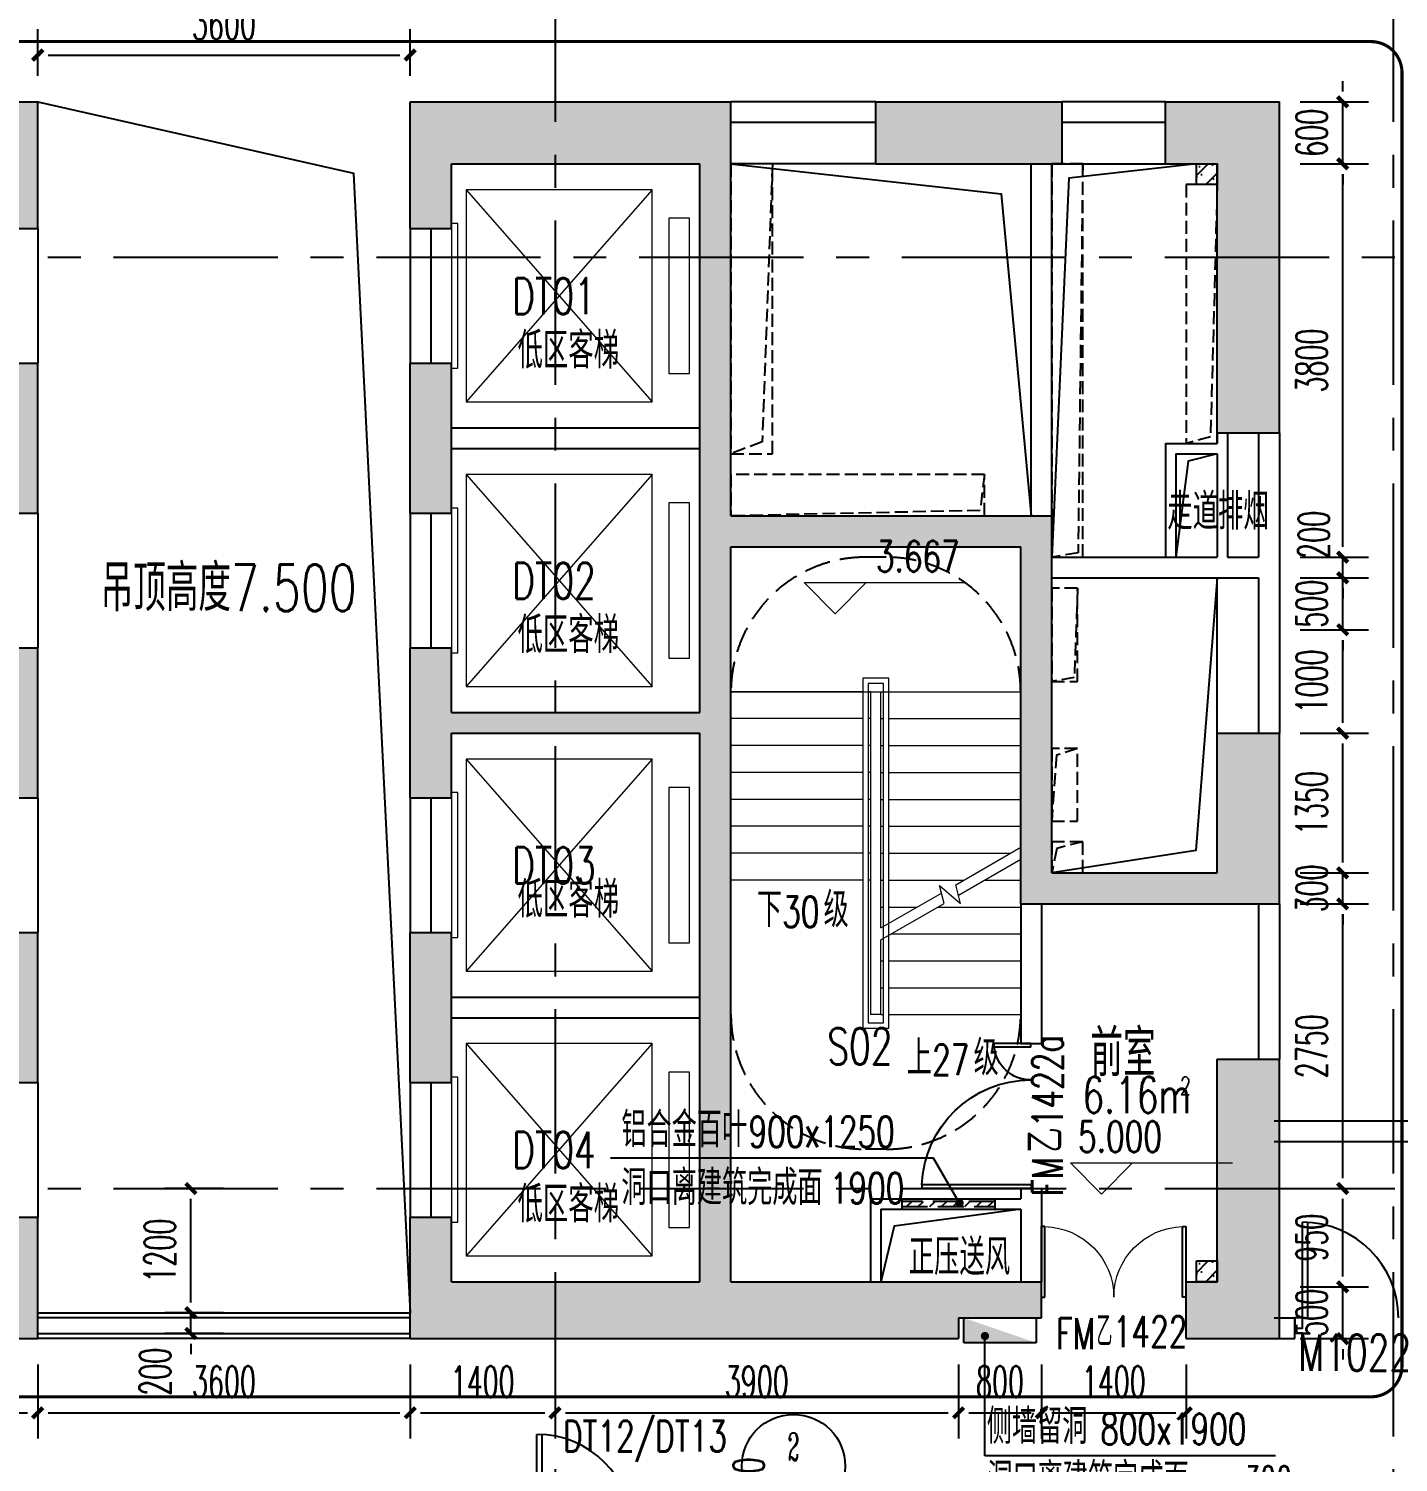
# Model space of a CAD drawing. Extents: x 824790 to 973415, y 4290613 to 4374713.
# Drawn here: x 927522 to 940760, y 4326550 to 4340402 of the extents above; entities that cross this region are included whole.
import ezdxf
from ezdxf.enums import TextEntityAlignment as Align

# ---------------------------------------------------------------- set-up
doc = ezdxf.new("R2010")
doc.units = 0
doc.header["$LTSCALE"] = 1000
doc.header["$MEASUREMENT"] = 0
for name, pattern in [('ACAD_ISO08W100', [36, 24, -3, 6, -3]), ('CENTER', [50.8, 31.75, -6.35, 6.35, -6.35]), ('DASH', [0.35, 0.25, -0.1]), ('DOTE', [2.42, 2, -0.2, 0.02, -0.2]), ('HIDDEN', [0.375, 0.25, -0.125])]:
    doc.linetypes.add(name, pattern=pattern)
doc.layers.get('0').update_dxf_attribs({"color": 255, "linetype": 'CONTINUOUS'})
for name, color, linetype in [('A-AREA-TEXT', 6, 'CONTINUOUS'), ('A-COLUMN', 1, 'CONTINUOUS'), ('A-COLUMN-hatch', 252, 'CONTINUOUS'), ('A-CONCRETE', 1, 'CONTINUOUS'), ('A-CONCRETE-HATCH', 252, 'CONTINUOUS'), ('A-DIM', 201, 'CONTINUOUS'), ('A-DOTE', 8, 'ACAD_ISO08W100'), ('A-LINE', 254, 'CONTINUOUS'), ('A-NOTE', 150, 'CONTINUOUS'), ('A-SYMB', 3, 'CONTINUOUS'), ('A-TEXT', 7, 'CONTINUOUS'), ('A-TEXT-CN', 31, 'CONTINUOUS'), ('A-WALL', 2, 'CONTINUOUS'), ('A-WINDOW', 4, 'CONTINUOUS'), ('A-WINDOW-TEXT', 93, 'CONTINUOUS'), ('DOTE', 17, 'DOTE'), ('P-BLOCK', 7, 'CONTINUOUS')]:
    doc.layers.add(name, color=color, linetype=linetype)
for name, color, linetype, lineweight in [('A-LEVEL', 135, 'CONTINUOUS', 0), ('A-PUB_TEXT', 7, 'CONTINUOUS', 5), ('A-STAIR', 30, 'CONTINUOUS', 0)]:
    doc.layers.add(name, color=color, linetype=linetype, lineweight=lineweight)
doc.styles.add('_HZTXT', font='tjromans.shx', dxfattribs={"width": 0.7, "bigfont": 'tjhztxt.shx'})
doc.styles.add('_TCH_DIM', font='SIMPLEX', dxfattribs={"bigfont": 'GBCBIG'})
doc.styles.add('_TCH_LABEL', font='COMPLEX.shx', dxfattribs={"width": 0.6, "bigfont": 'GBCBIG.shx'})
doc.styles.add('_TCH_WINDOW', font='SIMPLEX', dxfattribs={"bigfont": 'GBCBIG'})
doc.styles.add('DIM_FONT', font='SIMPLEX.shx', dxfattribs={"width": 0.6, "bigfont": 'GBCBIG.shx'})
doc.styles.add('PRC-S', font='TJROMANS.shx', dxfattribs={"width": 0.7, "bigfont": 'hztxt.shx'})
doc.dimstyles.new('DIMN', dxfattribs={"dimtxt": 300, "dimasz": 100, "dimexe": 250, "dimexo": 300, "dimgap": 150, "dimtad": 1, "dimdec": 0, "dimzin": 0, "dimdsep": 46, "dimtxsty": 'DIM_FONT', "dimblk": 'h-_ArchTick', "dimcen": 0.09, "dimclrt": 7, "dimazin": 2, "dimtfac": 1, "dimtdec": 0, "dimtix": 1, "dimtmove": 2, "dimatfit": 3, "dimfxl": 0, "dimtolj": 1, "dimtzin": 0, "dimarcsym": 0})

# ---------------------------------------------------------------- blocks, each defined once
blk = doc.blocks.new('h-wrt')
at = {"layer": 'A-DOTE', "linetype": 'CENTER', "ltscale": 0.05}
for p, q in [((-2508028.9, -1744636.2), (-2508028.9, -1784214.6)), ((-2499928.9, -1744636.2), (-2499928.9, -1784214.6)), ((-2603736, -1760229), (-2483728.3, -1760229)), ((-2603736, -1769229), (-2483728.3, -1769229))]:
    blk.add_line(p, q, dxfattribs=at)
blk = doc.blocks.new('h-D10')
for p, q in [((75, 0), (75, 925)), ((125, 0), (125, 923.64766)), ((75, 0), (125, 0))]:
    blk.add_line(p, q)
blk.add_lwpolyline([(75, 0), (0, 0), (0, -100), (75, -100)], close=True)
blk.add_arc((75, 0), 925, 0, 90)
blk = doc.blocks.new('lift1')
at = {"layer": 'A-STAIR', "linetype": 'Continuous', "lineweight": 13}
for p, q in [((146523, 338008), (148323, 335958)), ((148323, 338008), (146523, 335958))]:
    blk.add_line(p, q, dxfattribs=at)
for points in [[(146523, 335958), (148323, 335958), (148323, 338008), (146523, 338008)], [(148683, 336233), (148683, 337733), (148483, 337733), (148483, 336233)], [(146443, 336283), (146443, 337683), (146383, 337683), (146383, 336283)]]:
    blk.add_lwpolyline(points, close=True, dxfattribs=at)
blk = doc.blocks.new('234143')
at = {"layer": 'P-BLOCK'}
for p, q in [((11404441, -4661891), (11404441, -4661191)), ((11404441, -4661191), (11404681, -4661191)), ((11404681, -4661191), (11404681, -4661891)), ((11404681, -4661891), (11404441, -4661891))]:
    blk.add_line(p, q, dxfattribs=at)
blk.add_solid([(11404681, -4661191), (11404441, -4661891), (11404441, -4661191)], dxfattribs=at)
blk = doc.blocks.new('$DorLib2D$00000002')
for p, q in [((-0.5, 0), (-0.5, 0.4875)), ((-0.475, 0.4875), (-0.5, 0.4875)), ((-0.475, 0), (-0.475, 0.4875)), ((0.475, 0), (0.475, 0.4875)), ((0.475, 0.4875), (0.5, 0.4875)), ((0.5, 0), (0.5, 0.4875)), ((-0.5, 0), (-0.475, 0)), ((0.5, 0), (0.475, 0))]:
    blk.add_line(p, q)
at = {"lineweight": 13}
for centre, start, end in [((-0.4875, 0), 0, 88.53072), ((0.4875, 0), 91.46928, 180)]:
    blk.add_arc(centre, 0.4875, start, end, dxfattribs=at)
blk = doc.blocks.new('$DorLib2D$00000225')
at = {"color": 0}
for p, q in [((0.475, -0.0014), (0.475, 0.7521)), ((0.475, 0.7521), (0.5, 0.7521)), ((0.5, -0.0014), (0.5, 0.7521)), ((-0.5, 0), (-0.5, 0.252)), ((-0.475, 0.252), (-0.5, 0.252)), ((-0.475, 0), (-0.475, 0.252)), ((-0.475, 0), (-0.5, 0)), ((0.475, -0.0014), (0.5, -0.0014))]:
    blk.add_line(p, q, dxfattribs=at)
for centre, radius, start, end in [((0.5046, -0.0019), 0.7546, 92.24927, 179.72377), ((-0.5008, 0.0026), 0.2508, 359.78987, 84.09744)]:
    blk.add_arc(centre, radius, start, end, dxfattribs=at)
blk = doc.blocks.new('h-A$C53241640')
at = {"layer": 'A-COLUMN-hatch'}
h = blk.add_hatch(dxfattribs=at)
h.set_pattern_fill('钢筋混凝土', color=256, scale=50, style=0)
h.set_pattern_definition([(45, (60238.54, -324732.11), (-88.38835, 88.38835), []), (50, (60238.54, -324732.1), (358.6301, -31.37607), [37.5, -412.5]), (355, (60238.54, -324732.1), (-69.37567, 376.09607), [30, -330]), (100.4514, (60268.42, -324734.73), (289.2547, 344.71977), [31.8701, -350.57106]), (46.1842, (60238.54, -324632.1), (533.6205, -82.7595), [56.25, -618.75]), (96.6356, (60283, -324639), (467.33135, 487.0589), [47.8051, -525.8565]), (351.1842, (60238.54, -324632.1), (467.331, 487.0593), [45, -495]), (21, (60288.54, -324657.1), (298.45353, -201.30945), [37.5, -412.5]), (326, (60288.54, -324657.1), (121.65767, 362.57502), [30, -330]), (71.4514, (60313.4, -324673.9), (420.1113, 161.26525), [31.8701, -350.57106]), (37.5, (60238.54, -324732.11), (6.07993, 166.446927), [0, -326, 0, -335, 0, -331.25]), (7.5, (60238.54, -324732.11), (131.53477, 197.20586), [0, -191, 0, -318.5, 0, -126.25]), (327.5, (60127.04, -324732.11), (266.91122, -11.277436), [0, -125, 0, -390, 0, -517.5]), (317.5, (60077.04, -324732.11), (291.59308, 50.05249), [0, -162.5, 0, -259, 0, -367.5])])
h.paths.add_polyline_path([(-750, -550), (-750, -750), (-550, -750), (-550, -550)])
h = blk.add_hatch(dxfattribs=at)
h.set_pattern_fill('钢筋混凝土', color=256, scale=50, style=0)
h.set_pattern_definition([(45, (60238.54, -335332.11), (-88.38835, 88.38835), []), (50, (60238.54, -335332.1), (358.6301, -31.37607), [37.5, -412.5]), (355, (60238.54, -335332.1), (-69.37567, 376.09607), [30, -330]), (100.4514, (60268.42, -335334.73), (289.2547, 344.71977), [31.8701, -350.57106]), (46.1842, (60238.54, -335232.1), (533.6205, -82.7595), [56.25, -618.75]), (96.6356, (60283, -335239), (467.33135, 487.0589), [47.8051, -525.8565]), (351.1842, (60238.54, -335232.1), (467.331, 487.0593), [45, -495]), (21, (60288.54, -335257.1), (298.45353, -201.30945), [37.5, -412.5]), (326, (60288.54, -335257.1), (121.65767, 362.57502), [30, -330]), (71.4514, (60313.4, -335273.9), (420.1113, 161.26525), [31.8701, -350.57106]), (37.5, (60238.54, -335332.11), (6.07993, 166.446927), [0, -326, 0, -335, 0, -331.25]), (7.5, (60238.54, -335332.11), (131.53477, 197.20586), [0, -191, 0, -318.5, 0, -126.25]), (327.5, (60127.04, -335332.11), (266.91122, -11.277436), [0, -125, 0, -390, 0, -517.5]), (317.5, (60077.04, -335332.11), (291.59308, 50.05249), [0, -162.5, 0, -259, 0, -367.5])])
h.paths.add_polyline_path([(-750, -11150), (-750, -11350), (-550, -11350), (-550, -11150)])
at = {"layer": 'A-CONCRETE-HATCH'}
for points in [[(-14750, -11350), (-14750, -6050), (-12350, -6050), (-12350, -6675), (-11950, -6675), (-11950, -5225), (-12350, -5225), (-12350, -5850), (-14750, -5850), (-14750, -550), (-12350, -550), (-12350, -1175), (-11950, -1175), (-11950, 50), (-15050, 50), (-15050, -6450), (-17350, -6450), (-17350, -5850), (-17650, -5850), (-17650, -6750), (-15050, -6750), (-15050, -11350), (-17350, -11350), (-17350, -11900), (-11950, -11900), (-11950, -10725), (-12350, -10725), (-12350, -11350)], [(-5550, -550), (-5550, -5850), (-7950, -5850), (-7950, -5225), (-8350, -5225), (-8350, -6675), (-7950, -6675), (-7950, -6050), (-5550, -6050), (-5550, -11350), (-7950, -11350), (-7950, -10725), (-8350, -10725), (-8350, -11900), (-3050, -11900), (-3050, -11700), (-2250, -11700), (-2250, -11350), (-5250, -11350), (-5250, -4250), (-2450, -4250), (-2450, -7700), (50, -7700), (50, -6050), (-550, -6050), (-550, -7400), (-2150, -7400), (-2150, -3950), (-5250, -3950), (-5250, 50), (-8350, 50), (-8350, -1175), (-7950, -1175), (-7950, -550)], [(-2050, -550), (-2050, 50), (-3850, 50), (-3850, -550)], [(-1050, 50), (-1050, -550), (-550, -550), (-550, -3150), (50, -3150), (50, 50)], [(-11950, -2475), (-12350, -2475), (-12350, -3925), (-11950, -3925)], [(-7950, -2475), (-8350, -2475), (-8350, -3925), (-7950, -3925)], [(-12350, -9425), (-11950, -9425), (-11950, -7975), (-12350, -7975)], [(-8350, -9425), (-7950, -9425), (-7950, -7975), (-8350, -7975)], [(50, -9200), (-550, -9200), (-550, -11350), (-850, -11350), (-850, -11900), (50, -11900)]]:
    blk.add_hatch(color=256, dxfattribs=at).paths.add_polyline_path(points)
at = {"layer": 'A-WINDOW', "linetype": 'DASH'}
h = blk.add_hatch(dxfattribs=at)
h.set_pattern_fill('ANSI31', color=256, scale=50, style=0)
h.set_pattern_definition([(45, (158607.31, -291817.58), (-56.1266, 56.1266), [])])
h.paths.add_polyline_path([(-3600, -10575), (-3600, -10625), (-2700, -10625), (-2700, -10575)])
at = {"layer": 'A-COLUMN'}
for points in [[(-750, -550), (-550, -550), (-550, -750), (-750, -750)], [(-750, -11150), (-550, -11150), (-550, -11350), (-750, -11350)]]:
    blk.add_lwpolyline(points, close=True, dxfattribs=at)
at = {"layer": 'A-CONCRETE'}
for p, q in [((-15050, 50), (-11950, 50)), ((-11950, -1175), (-11950, 50)), ((-8350, 50), (-5250, 50)), ((-8350, -1175), (-8350, 50)), ((-5250, -3950), (-5250, 50)), ((-3850, 50), (-2050, 50)), ((-3850, -550), (-3850, 50)), ((-2050, -550), (-2050, 50)), ((-1050, 50), (50, 50)), ((-1050, -550), (-1050, 50)), ((50, -3150), (50, 50)), ((-7950, -550), (-5550, -550)), ((-7950, -1175), (-7950, -550)), ((-5550, -5850), (-5550, -550)), ((-3850, -550), (-2050, -550)), ((-1050, -550), (-550, -550)), ((-550, -3150), (-550, -550)), ((-12350, -1175), (-11950, -1175)), ((-8350, -1175), (-7950, -1175)), ((-12350, -2475), (-11950, -2475)), ((-11950, -3925), (-11950, -2475)), ((-8350, -3925), (-8350, -2475)), ((-8350, -2475), (-7950, -2475)), ((-7950, -3925), (-7950, -2475)), ((-550, -3150), (50, -3150)), ((-12350, -3925), (-11950, -3925)), ((-8350, -3925), (-7950, -3925)), ((-5250, -3950), (-2150, -3950)), ((-2150, -7400), (-2150, -3950)), ((-5250, -4250), (-2450, -4250)), ((-5250, -11350), (-5250, -4250)), ((-2450, -7700), (-2450, -4250)), ((-12350, -5225), (-11950, -5225)), ((-11950, -6675), (-11950, -5225)), ((-8350, -6675), (-8350, -5225)), ((-8350, -5225), (-7950, -5225)), ((-7950, -5850), (-7950, -5225)), ((-7950, -5850), (-5550, -5850)), ((-7950, -6050), (-5550, -6050)), ((-7950, -6675), (-7950, -6050)), ((-5550, -11350), (-5550, -6050)), ((-550, -6050), (50, -6050)), ((-550, -7400), (-550, -6050)), ((50, -7700), (50, -6050)), ((-12350, -6675), (-11950, -6675)), ((-8350, -6675), (-7950, -6675)), ((-2150, -7400), (-550, -7400)), ((-2450, -7700), (50, -7700)), ((-12350, -7975), (-11950, -7975)), ((-11950, -9425), (-11950, -7975)), ((-8350, -9425), (-8350, -7975)), ((-8350, -7975), (-7950, -7975)), ((-7950, -9425), (-7950, -7975)), ((-550, -9200), (50, -9200)), ((-550, -11350), (-550, -9200)), ((50, -11900), (50, -9200)), ((-12350, -9425), (-11950, -9425)), ((-8350, -9425), (-7950, -9425)), ((-12350, -10725), (-11950, -10725)), ((-11950, -11900), (-11950, -10725)), ((-8350, -11900), (-8350, -10725)), ((-8350, -10725), (-7950, -10725)), ((-7950, -11350), (-7950, -10725)), ((-7950, -11350), (-5550, -11350)), ((-5250, -11350), (-2250, -11350)), ((-2250, -11700), (-2250, -11350)), ((-850, -11350), (-550, -11350)), ((-850, -11900), (-850, -11350)), ((-3050, -11700), (-2250, -11700)), ((-3050, -11700), (-3050, -11900)), ((-17350, -11900), (-11950, -11900)), ((-8350, -11900), (-3050, -11900)), ((-850, -11900), (50, -11900))]:
    blk.add_line(p, q, dxfattribs=at)
at = {"layer": 'A-LEVEL'}
for p, q in [((-4244, -4896), (-4544, -4596)), ((-4544, -4596), (-2979, -4596)), ((-4244, -4896), (-3944, -4596)), ((-1669, -10503), (-1969, -10203)), ((-1969, -10203), (-404, -10203)), ((-1669, -10503), (-1369, -10203))]:
    blk.add_line(p, q, dxfattribs=at)
at = {"layer": 'A-LINE'}
for p, q in [((-3850, -550), (-5250, -550)), ((-2050, -550), (-1050, -550)), ((-550, -6050), (-550, -4550))]:
    blk.add_line(p, q, dxfattribs=at)
for points in [[(-11950, 50), (-8898, -641), (-8350, -11650)], [(-5250, -550), (-2637, -839), (-2350, -3950)], [(-750, -550), (-1986, -687), (-2150, -4350)], [(-550, -3350), (-830, -3421), (-950, -4350)], [(-550, -4550), (-756, -7183), (-2150, -7400)], [(-2450, -10650), (-3673, -10815), (-3800, -11350)]]:
    blk.add_lwpolyline(points, dxfattribs=at)
at = {"layer": 'A-LINE', "linetype": 'DASH', "ltscale": 0.5}
for points in [[(-5250, -3350), (-4850, -3350), (-4850, -550), (-5250, -550)], [(-2150, -4350), (-1850, -4350), (-1850, -550), (-2150, -550)], [(-850, -3250), (-550, -3250), (-550, -750), (-850, -750)], [(-5250, -3550), (-5250, -3950), (-2800, -3950), (-2800, -3550)], [(-1900, -5550), (-1900, -4650), (-2150, -4650), (-2150, -5550)], [(-1900, -6900), (-1900, -6200), (-2150, -6200), (-2150, -6900)], [(-2150, -7400), (-1850, -7400), (-1850, -7100), (-2150, -7100)]]:
    blk.add_lwpolyline(points, close=True, dxfattribs=at)
for points in [[(-4850, -550), (-4949, -3235), (-5250, -3350)], [(-1850, -550), (-1895, -4308), (-2150, -4350)], [(-550, -750), (-615, -3188), (-850, -3250)], [(-2800, -3550), (-2842, -3899), (-5250, -3950)], [(-1900, -4650), (-1932, -5512), (-2150, -5550)], [(-1900, -6200), (-2104, -6263), (-2150, -6900)], [(-1850, -7100), (-2102, -7164), (-2150, -7400)]]:
    blk.add_lwpolyline(points, dxfattribs=at)
at = {"layer": 'A-NOTE'}
for p, q in [((-3294, -10155), (-6414, -10155)), ((-3041, -10590), (-3294, -10155)), ((-2796, -13032), (-2796, -11875)), ((13, -13032), (-2796, -13032))]:
    blk.add_line(p, q, dxfattribs=at)
at = {"layer": 'A-NOTE', "linetype": 'DASH'}
for points in [[(-2450, -5650, 0.414214), (-3750, -4350), (-3950, -4350, 0.414214), (-5250, -5650)], [(-2450, -8770, -0.414214), (-3750, -10070), (-3950, -10070, -0.414214), (-5250, -8770)]]:
    blk.add_lwpolyline(points, format="xyb", dxfattribs=at)
at = {"layer": 'A-NOTE', "const_width": 40}
for points in [[(-3031, -10607, 1), (-3051, -10572, 1)], [(-2784, -11859, 1), (-2807, -11891, 1)]]:
    blk.add_lwpolyline(points, format="xyb", close=True, dxfattribs=at)
at = {"layer": 'A-STAIR'}
for p, q in [((-2450, -4250), (-5250, -4250)), ((-5250, -4250), (-5250, -5650)), ((-2450, -5650), (-2450, -4250)), ((-3725, -5520), (-3975, -5520)), ((-3975, -5520), (-3975, -8900)), ((-3725, -8900), (-3725, -5520)), ((-5250, -5650), (-5250, -9030)), ((-3975, -5650), (-5250, -5650)), ((-5250, -5650), (-2450, -5650)), ((-3775, -5570), (-3925, -5570)), ((-3925, -5570), (-3925, -8850)), ((-3900, -5650), (-3925, -5650)), ((-3900, -5650), (-3900, -8770)), ((-3800, -7932), (-3800, -5650)), ((-3800, -5650), (-3775, -5650)), ((-3775, -8850), (-3775, -5570)), ((-3725, -5650), (-2450, -5650)), ((-2450, -7153), (-2450, -5650)), ((-3975, -5910), (-5250, -5910)), ((-3900, -5910), (-3925, -5910)), ((-3800, -5910), (-3775, -5910)), ((-3725, -5910), (-2450, -5910)), ((-3975, -6170), (-5250, -6170)), ((-3900, -6170), (-3925, -6170)), ((-3800, -6170), (-3775, -6170)), ((-3725, -6170), (-2450, -6170)), ((-3975, -6430), (-5250, -6430)), ((-3900, -6430), (-3925, -6430)), ((-3800, -6430), (-3775, -6430)), ((-3725, -6430), (-2450, -6430)), ((-3975, -6690), (-5250, -6690)), ((-3900, -6690), (-3925, -6690)), ((-3800, -6690), (-3775, -6690)), ((-3725, -6690), (-2450, -6690)), ((-3975, -6950), (-5250, -6950)), ((-3900, -6950), (-3925, -6950)), ((-3800, -6950), (-3775, -6950)), ((-3725, -6950), (-2450, -6950)), ((-3078, -7515), (-2450, -7153)), ((-3975, -7210), (-5250, -7210)), ((-3900, -7210), (-3925, -7210)), ((-3800, -7210), (-3775, -7210)), ((-3725, -7210), (-2550, -7210)), ((-3051, -7615), (-2450, -7268)), ((-2450, -8770), (-2450, -7268)), ((-3975, -7470), (-5250, -7470)), ((-3900, -7470), (-3925, -7470)), ((-3800, -7470), (-3775, -7470)), ((-3725, -7470), (-3000, -7470)), ((-2800, -7470), (-2450, -7470)), ((-3800, -7932), (-3216, -7595)), ((-3189, -7695), (-3236, -7523)), ((-3236, -7523), (-3030, -7695)), ((-3030, -7695), (-3078, -7515)), ((-3800, -8047), (-3189, -7695)), ((-3800, -7730), (-3775, -7730)), ((-3725, -7730), (-3450, -7730)), ((-3250, -7730), (-2450, -7730)), ((-3700, -7990), (-2450, -7990)), ((-3800, -8770), (-3800, -8047)), ((-3800, -8250), (-3775, -8250)), ((-3725, -8250), (-2450, -8250)), ((-3800, -8510), (-3775, -8510)), ((-3725, -8510), (-2450, -8510)), ((-3925, -8850), (-3775, -8850)), ((-3800, -8770), (-3900, -8770)), ((-3800, -8770), (-3775, -8770)), ((-3725, -8770), (-2450, -8770)), ((-3975, -8900), (-3725, -8900))]:
    blk.add_line(p, q, dxfattribs=at)
at = {"layer": 'A-SYMB'}
for points in [[(-4575, -7470, 0, 0, 0), (-4575, -4950, 0, 0, 0), (-3125, -4950, 0, 0, 0), (-3125, -7320, 40, 0, 0), (-3125, -7470, 0, 0, 0)], [(-3125, -8900, 0, 0, 0), (-3125, -7880, 40, 0, 0), (-3125, -7730, 0, 0, 0)]]:
    blk.add_lwpolyline(points, format="xyseb", dxfattribs=at)
at = {"layer": 'A-WALL'}
for p, q in [((-3850, 50), (-5250, 50)), ((-1050, 50), (-2050, 50)), ((-3850, -150), (-5250, -150)), ((-1050, -150), (-2050, -150))]:
    blk.add_line(p, q, dxfattribs=at)
at = {"layer": 'A-WALL', "ltscale": 20}
for p, q in [((-2350, -3950), (-2350, -550)), ((-2150, -4350), (-2150, -550)), ((-11950, -1175), (-11950, -2475)), ((-8350, -1175), (-8350, -2475)), ((-8150, -1175), (-8150, -2475)), ((-7950, -3100), (-5550, -3100)), ((-550, -3150), (-550, -3250)), ((-450, -3150), (-450, -4350)), ((-150, -3150), (-150, -4350)), ((50, -3150), (50, -6050)), ((-7950, -3300), (-5550, -3300)), ((-1050, -3250), (-550, -3250)), ((-1050, -3250), (-1050, -4350)), ((-950, -3350), (-550, -3350)), ((-950, -3350), (-950, -4350)), ((-550, -3350), (-550, -4350)), ((-11950, -3925), (-11950, -5225)), ((-8350, -3925), (-8350, -5225)), ((-8150, -3925), (-8150, -5225)), ((-2150, -4350), (-550, -4350)), ((-450, -4350), (-150, -4350)), ((-2150, -4550), (-150, -4550)), ((-150, -4550), (-150, -6050)), ((-11950, -6675), (-11950, -7975)), ((-8350, -6675), (-8350, -7975)), ((-8150, -6675), (-8150, -7975)), ((-2450, -7700), (-2450, -9050)), ((-2250, -7700), (-2250, -9050)), ((-150, -7700), (-150, -9200)), ((50, -7700), (50, -9200)), ((-7950, -8600), (-5550, -8600)), ((-7950, -8800), (-5550, -8800)), ((-2450, -9050), (-2250, -9050)), ((-11950, -9425), (-11950, -10725)), ((-8350, -9425), (-8350, -10725)), ((-8150, -9425), (-8150, -10725)), ((-2450, -10450), (-2250, -10450)), ((-2450, -10450), (-2450, -10550)), ((-2250, -10450), (-2250, -11350)), ((-3900, -10550), (-2450, -10550)), ((-3900, -10550), (-3900, -11350)), ((-3800, -10650), (-2450, -10650)), ((-3800, -10650), (-3800, -11350)), ((-2450, -10650), (-2450, -11350)), ((-8350, -11700), (-11950, -11700)), ((-8350, -11900), (-11950, -11900))]:
    blk.add_line(p, q, dxfattribs=at)
at = {"layer": 'A-WINDOW', "linetype": 'DASH'}
for p, q in [((-3600, -10550), (-3600, -10650)), ((-2700, -10550), (-2700, -10650))]:
    blk.add_line(p, q, dxfattribs=at)
for points in [[(-2700, -10575), (-3600, -10575)], [(-3600, -10625), (-2700, -10625)]]:
    blk.add_lwpolyline(points, dxfattribs=at)
for p in [(-154333, -338808), (-154333, -341558), (-154333, -344308), (-154333, -347058)]:
    blk.add_blockref('lift1', p)
at = {"layer": 'A-DIM', "rotation": 90}
blk.add_blockref('234143', (-4664191, -11416381), dxfattribs=at)
at = {"layer": 'A-WINDOW', "xscale": -1400, "yscale": 1400, "zscale": 1400, "rotation": 90}
blk.add_blockref('$DorLib2D$00000225', (-2352, -9750), dxfattribs=at)
at = {"layer": 'A-WINDOW', "xscale": -1400, "yscale": 1400, "zscale": 1400}
blk.add_blockref('$DorLib2D$00000002', (-1550, -11500), dxfattribs=at)
at = {"layer": 'A-AREA-TEXT', "style": '_HZTXT', "width": 0.7}
for s, height, p in [('6.16m', 350, (-1853, -9721)), ('2', 175, (-910, -9546))]:
    blk.add_text(s, height=height, dxfattribs=at).set_placement(p)
at = {"layer": 'A-TEXT', "style": '_TCH_DIM', "width": 0.705882}
for s, p in [('3.667', (-3849, -4491)), ('30', (-4755, -7925)), ('27', (-3305, -9355)), ('900x1250', (-5080, -10050)), ('5.000', (-1895, -10098)), ('1900', (-4294, -10596)), ('800x1900', (-1681, -12922))]:
    blk.add_text(s, height=297.5, dxfattribs=at).set_placement(p)
at = {"layer": 'A-TEXT', "style": '_TCH_DIM'}
for s, height, p in [('下', 338, (-5000, -7925)), ('级', 338, (-4355, -7925)), ('上', 338, (-3550, -9355)), ('级', 338, (-2905, -9355)), ('铝合金百叶', 337.6, (-6309, -10050)), ('洞口离建筑完成面', 337.6, (-6309, -10610)), ('侧墙留洞', 337.6, (-2777, -12917)), ('洞口离建筑完成面', 337.6, (-2772, -13436))]:
    blk.add_text(s, height=height, dxfattribs=at).set_placement(p)
at = {"layer": 'A-TEXT-CN', "style": 'PRC-S', "width": 0.7}
for s, height, p in [('DT01', 350, (-7365, -2003)), ('低区客梯', 350, (-7312, -2527)), ('走道排烟', 350, (-1033, -4084)), ('DT02', 350, (-7365, -4753)), ('低区客梯', 350, (-7312, -5277)), ('DT03', 350, (-7365, -7503)), ('低区客梯', 350, (-7312, -7832)), ('前室', 450, (-1776, -9366)), ('S02', 350, (-4319, -9251)), ('DT04', 350, (-7365, -10253)), ('低区客梯', 350, (-7312, -10777)), ('正压送风', 350, (-3531, -11287))]:
    blk.add_text(s, height=height, dxfattribs=at).set_placement(p)
at = {"layer": 'A-WINDOW-TEXT', "style": '_TCH_WINDOW', "width": 0.705882}
for s, p in [('1422a', (-2041, -9857)), ('FM', (-2041, -10523))]:
    blk.add_text(s, height=297.5, rotation=90, dxfattribs=at).set_placement(p)
at = {"layer": 'A-WINDOW-TEXT', "style": '_TCH_WINDOW'}
blk.add_text('乙', height=338, rotation=90, dxfattribs=at).set_placement((-2041, -10103))
at = {"layer": 'A-WINDOW-TEXT', "style": '_TCH_WINDOW', "width": 0.705882}
for s, height, p in [('FM', 297.5, (-2109, -12001)), ('乙', 298, (-1716, -11976)), ('1422', 297.5, (-1559, -11982))]:
    blk.add_text(s, height=height, dxfattribs=at).set_placement(p)
blk = doc.blocks.new('h-_ArchTick')
at = {"color": 0, "linetype": 'ByBlock', "const_width": 0.4}
blk.add_lwpolyline([(-0.5, -0.5), (0.5, 0.5)], dxfattribs=at)
blk = doc.blocks.new('*D918')
at = {"layer": 'A-DIM', "color": 0, "lineweight": -2, "transparency": 16777216}
for p, q in [((938810, 4326095), (938810, 4326310)), ((939110, 4326095), (939110, 4326310)), ((938710, 4326060), (938610, 4326060)), ((938810, 4326060), (939110, 4326060)), ((939210, 4326060), (939310, 4326060))]:
    blk.add_line(p, q, dxfattribs=at)
at = {"layer": 'A-DIM', "color": 0, "lineweight": -2, "transparency": 16777216, "xscale": 100, "yscale": 100, "zscale": 100}
blk.add_blockref('h-_ArchTick', (938810, 4326060), dxfattribs=at)
at = {"layer": 'A-DIM', "color": 0, "lineweight": -2, "transparency": 16777216, "xscale": 100, "yscale": 100, "zscale": 100, "rotation": 180}
blk.add_blockref('h-_ArchTick', (939110, 4326060), dxfattribs=at)
at = {"layer": 'A-DIM', "color": 7, "transparency": 16777216, "insert": (939502, 4326363), "char_height": 300, "attachment_point": 5, "style": 'DIM_FONT'}
blk.add_mtext('\\A1;300', dxfattribs=at)
blk = doc.blocks.new('*D508')
at = {"layer": 'A-DIM', "color": 0, "lineweight": -2, "transparency": 16777216}
for p, q in [((940222, 4328345), (940222, 4328445)), ((939810, 4328245), (940472, 4328245)), ((940222, 4327745), (940222, 4328245)), ((939810, 4327745), (940472, 4327745)), ((940222, 4327645), (940222, 4327545))]:
    blk.add_line(p, q, dxfattribs=at)
at = {"layer": 'A-DIM', "color": 0, "lineweight": -2, "transparency": 16777216, "xscale": 100, "yscale": 100, "zscale": 100}
for p, rotation in [((940222, 4328245), 270), ((940222, 4327745), 90)]:
    blk.add_blockref('h-_ArchTick', p, dxfattribs=dict(at, rotation=rotation))
at = {"layer": 'A-DIM', "color": 7, "transparency": 16777216, "insert": (939922, 4327995), "char_height": 300, "attachment_point": 5, "rotation": 90, "style": 'DIM_FONT'}
blk.add_mtext('\\A1;500', dxfattribs=at)
blk = doc.blocks.new('*D509')
at = {"layer": 'A-DIM', "color": 0, "lineweight": -2, "transparency": 16777216}
for p, q in [((939810, 4329195), (940472, 4329195)), ((940222, 4328345), (940222, 4329095)), ((939810, 4328245), (940472, 4328245))]:
    blk.add_line(p, q, dxfattribs=at)
at = {"layer": 'A-DIM', "color": 0, "lineweight": -2, "transparency": 16777216, "xscale": 100, "yscale": 100, "zscale": 100}
for p, rotation in [((940222, 4329195), 90), ((940222, 4328245), 270)]:
    blk.add_blockref('h-_ArchTick', p, dxfattribs=dict(at, rotation=rotation))
at = {"layer": 'A-DIM', "color": 7, "transparency": 16777216, "insert": (939922, 4328720), "char_height": 300, "attachment_point": 5, "rotation": 90, "style": 'DIM_FONT'}
blk.add_mtext('\\A1;950', dxfattribs=at)
blk = doc.blocks.new('*D510')
at = {"layer": 'A-DIM', "color": 0, "lineweight": -2, "transparency": 16777216}
for p, q in [((939810, 4331945), (940472, 4331945)), ((940222, 4329295), (940222, 4331845)), ((939810, 4329195), (940472, 4329195))]:
    blk.add_line(p, q, dxfattribs=at)
at = {"layer": 'A-DIM', "color": 0, "lineweight": -2, "transparency": 16777216, "xscale": 100, "yscale": 100, "zscale": 100}
for p, rotation in [((940222, 4331945), 90), ((940222, 4329195), 270)]:
    blk.add_blockref('h-_ArchTick', p, dxfattribs=dict(at, rotation=rotation))
at = {"layer": 'A-DIM', "color": 7, "transparency": 16777216, "insert": (939922, 4330570), "char_height": 300, "attachment_point": 5, "rotation": 90, "style": 'DIM_FONT'}
blk.add_mtext('\\A1;2750', dxfattribs=at)
blk = doc.blocks.new('*D511')
at = {"layer": 'A-DIM', "color": 0, "lineweight": -2, "transparency": 16777216}
for p, q in [((940222, 4332345), (940222, 4332445)), ((939810, 4332245), (940472, 4332245)), ((940222, 4331945), (940222, 4332245)), ((939810, 4331945), (940472, 4331945)), ((940222, 4331845), (940222, 4331745))]:
    blk.add_line(p, q, dxfattribs=at)
at = {"layer": 'A-DIM', "color": 0, "lineweight": -2, "transparency": 16777216, "xscale": 100, "yscale": 100, "zscale": 100}
for p, rotation in [((940222, 4332245), 270), ((940222, 4331945), 90)]:
    blk.add_blockref('h-_ArchTick', p, dxfattribs=dict(at, rotation=rotation))
at = {"layer": 'A-DIM', "color": 7, "transparency": 16777216, "insert": (939922, 4332095), "char_height": 300, "attachment_point": 5, "rotation": 90, "style": 'DIM_FONT'}
blk.add_mtext('\\A1;300', dxfattribs=at)
blk = doc.blocks.new('*D512')
at = {"layer": 'A-DIM', "color": 0, "lineweight": -2, "transparency": 16777216}
for p, q in [((939810, 4333595), (940472, 4333595)), ((940222, 4332345), (940222, 4333495)), ((939810, 4332245), (940472, 4332245))]:
    blk.add_line(p, q, dxfattribs=at)
at = {"layer": 'A-DIM', "color": 0, "lineweight": -2, "transparency": 16777216, "xscale": 100, "yscale": 100, "zscale": 100}
for p, rotation in [((940222, 4333595), 90), ((940222, 4332245), 270)]:
    blk.add_blockref('h-_ArchTick', p, dxfattribs=dict(at, rotation=rotation))
at = {"layer": 'A-DIM', "color": 7, "transparency": 16777216, "insert": (939922, 4332920), "char_height": 300, "attachment_point": 5, "rotation": 90, "style": 'DIM_FONT'}
blk.add_mtext('\\A1;1350', dxfattribs=at)
blk = doc.blocks.new('*D513')
at = {"layer": 'A-DIM', "color": 0, "lineweight": -2, "transparency": 16777216}
for p, q in [((939810, 4334595), (940472, 4334595)), ((940222, 4333695), (940222, 4334495)), ((939810, 4333595), (940472, 4333595))]:
    blk.add_line(p, q, dxfattribs=at)
at = {"layer": 'A-DIM', "color": 0, "lineweight": -2, "transparency": 16777216, "xscale": 100, "yscale": 100, "zscale": 100}
for p, rotation in [((940222, 4334595), 90), ((940222, 4333595), 270)]:
    blk.add_blockref('h-_ArchTick', p, dxfattribs=dict(at, rotation=rotation))
at = {"layer": 'A-DIM', "color": 7, "transparency": 16777216, "insert": (939922, 4334095), "char_height": 300, "attachment_point": 5, "rotation": 90, "style": 'DIM_FONT'}
blk.add_mtext('\\A1;1000', dxfattribs=at)
blk = doc.blocks.new('*D514')
at = {"layer": 'A-DIM', "color": 0, "lineweight": -2, "transparency": 16777216}
for p, q in [((940222, 4335195), (940222, 4335295)), ((939810, 4335095), (940472, 4335095)), ((940222, 4334595), (940222, 4335095)), ((939810, 4334595), (940472, 4334595)), ((940222, 4334495), (940222, 4334395))]:
    blk.add_line(p, q, dxfattribs=at)
at = {"layer": 'A-DIM', "color": 0, "lineweight": -2, "transparency": 16777216, "xscale": 100, "yscale": 100, "zscale": 100}
for p, rotation in [((940222, 4335095), 270), ((940222, 4334595), 90)]:
    blk.add_blockref('h-_ArchTick', p, dxfattribs=dict(at, rotation=rotation))
at = {"layer": 'A-DIM', "color": 7, "transparency": 16777216, "insert": (939922, 4334845), "char_height": 300, "attachment_point": 5, "rotation": 90, "style": 'DIM_FONT'}
blk.add_mtext('\\A1;500', dxfattribs=at)
blk = doc.blocks.new('*D515')
at = {"layer": 'A-DIM', "color": 0, "lineweight": -2, "transparency": 16777216}
for p, q in [((940222, 4335395), (940222, 4335495)), ((939810, 4335295), (940472, 4335295)), ((940222, 4335095), (940222, 4335295)), ((939810, 4335095), (940472, 4335095)), ((940222, 4334995), (940222, 4334895))]:
    blk.add_line(p, q, dxfattribs=at)
at = {"layer": 'A-DIM', "color": 0, "lineweight": -2, "transparency": 16777216, "xscale": 100, "yscale": 100, "zscale": 100}
for p, rotation in [((940222, 4335295), 270), ((940222, 4335095), 90)]:
    blk.add_blockref('h-_ArchTick', p, dxfattribs=dict(at, rotation=rotation))
at = {"layer": 'A-DIM', "color": 7, "transparency": 16777216, "insert": (939942, 4335511), "char_height": 300, "attachment_point": 5, "rotation": 90, "style": 'DIM_FONT'}
blk.add_mtext('\\A1;200', dxfattribs=at)
blk = doc.blocks.new('*D516')
at = {"layer": 'A-DIM', "color": 0, "lineweight": -2, "transparency": 16777216}
for p, q in [((939810, 4339095), (940472, 4339095)), ((940222, 4335395), (940222, 4338995)), ((939810, 4335295), (940472, 4335295))]:
    blk.add_line(p, q, dxfattribs=at)
at = {"layer": 'A-DIM', "color": 0, "lineweight": -2, "transparency": 16777216, "xscale": 100, "yscale": 100, "zscale": 100}
for p, rotation in [((940222, 4339095), 90), ((940222, 4335295), 270)]:
    blk.add_blockref('h-_ArchTick', p, dxfattribs=dict(at, rotation=rotation))
at = {"layer": 'A-DIM', "color": 7, "transparency": 16777216, "insert": (939922, 4337195), "char_height": 300, "attachment_point": 5, "rotation": 90, "style": 'DIM_FONT'}
blk.add_mtext('\\A1;3800', dxfattribs=at)
blk = doc.blocks.new('*D925')
at = {"layer": 'A-DIM', "color": 0, "lineweight": -2, "transparency": 16777216}
for p, q in [((940222, 4339795), (940222, 4339895)), ((939810, 4339695), (940472, 4339695)), ((940222, 4339095), (940222, 4339695)), ((939810, 4339095), (940472, 4339095)), ((940222, 4338995), (940222, 4338895))]:
    blk.add_line(p, q, dxfattribs=at)
at = {"layer": 'A-DIM', "color": 0, "lineweight": -2, "transparency": 16777216, "xscale": 100, "yscale": 100, "zscale": 100}
for p, rotation in [((940222, 4339695), 270), ((940222, 4339095), 90)]:
    blk.add_blockref('h-_ArchTick', p, dxfattribs=dict(at, rotation=rotation))
at = {"layer": 'A-DIM', "color": 7, "transparency": 16777216, "insert": (939922, 4339395), "char_height": 300, "attachment_point": 5, "rotation": 90, "style": 'DIM_FONT'}
blk.add_mtext('\\A1;600', dxfattribs=at)
blk = doc.blocks.new('*D517')
at = {"layer": 'A-DIM', "color": 0, "lineweight": -2, "transparency": 16777216}
for p, q in [((927610, 4339945), (927610, 4340397)), ((931210, 4339945), (931210, 4340397)), ((927710, 4340147), (931110, 4340147))]:
    blk.add_line(p, q, dxfattribs=at)
at = {"layer": 'A-DIM', "color": 0, "lineweight": -2, "transparency": 16777216, "xscale": 100, "yscale": 100, "zscale": 100, "rotation": 180}
blk.add_blockref('h-_ArchTick', (927610, 4340147), dxfattribs=at)
at = {"layer": 'A-DIM', "color": 0, "lineweight": -2, "transparency": 16777216, "xscale": 100, "yscale": 100, "zscale": 100}
blk.add_blockref('h-_ArchTick', (931210, 4340147), dxfattribs=at)
at = {"layer": 'A-DIM', "color": 7, "transparency": 16777216, "insert": (929410, 4340447), "char_height": 300, "attachment_point": 5, "style": 'DIM_FONT'}
blk.add_mtext('\\A1;3600', dxfattribs=at)
blk = doc.blocks.new('*D533')
at = {"layer": 'A-DIM', "color": 0, "lineweight": -2, "transparency": 16777216}
for p, q in [((924510, 4327495), (924510, 4326779)), ((927610, 4327495), (927610, 4326779)), ((924610, 4327029), (927510, 4327029))]:
    blk.add_line(p, q, dxfattribs=at)
at = {"layer": 'A-DIM', "color": 0, "lineweight": -2, "transparency": 16777216, "xscale": 100, "yscale": 100, "zscale": 100, "rotation": 180}
blk.add_blockref('h-_ArchTick', (924510, 4327029), dxfattribs=at)
at = {"layer": 'A-DIM', "color": 0, "lineweight": -2, "transparency": 16777216, "xscale": 100, "yscale": 100, "zscale": 100}
blk.add_blockref('h-_ArchTick', (927610, 4327029), dxfattribs=at)
at = {"layer": 'A-DIM', "color": 7, "transparency": 16777216, "insert": (926060, 4327329), "char_height": 300, "attachment_point": 5, "style": 'DIM_FONT'}
blk.add_mtext('\\A1;3100', dxfattribs=at)
blk = doc.blocks.new('*D534')
at = {"layer": 'A-DIM', "color": 0, "lineweight": -2, "transparency": 16777216}
for p, q in [((927610, 4327495), (927610, 4326779)), ((931210, 4327495), (931210, 4326779)), ((927710, 4327029), (931110, 4327029))]:
    blk.add_line(p, q, dxfattribs=at)
at = {"layer": 'A-DIM', "color": 0, "lineweight": -2, "transparency": 16777216, "xscale": 100, "yscale": 100, "zscale": 100, "rotation": 180}
blk.add_blockref('h-_ArchTick', (927610, 4327029), dxfattribs=at)
at = {"layer": 'A-DIM', "color": 0, "lineweight": -2, "transparency": 16777216, "xscale": 100, "yscale": 100, "zscale": 100}
blk.add_blockref('h-_ArchTick', (931210, 4327029), dxfattribs=at)
at = {"layer": 'A-DIM', "color": 7, "transparency": 16777216, "insert": (929410, 4327329), "char_height": 300, "attachment_point": 5, "style": 'DIM_FONT'}
blk.add_mtext('\\A1;3600', dxfattribs=at)
blk = doc.blocks.new('*D535')
at = {"layer": 'A-DIM', "color": 0, "lineweight": -2, "transparency": 16777216}
for p, q in [((931210, 4327495), (931210, 4326779)), ((932610, 4327495), (932610, 4326779)), ((931310, 4327029), (932510, 4327029))]:
    blk.add_line(p, q, dxfattribs=at)
at = {"layer": 'A-DIM', "color": 0, "lineweight": -2, "transparency": 16777216, "xscale": 100, "yscale": 100, "zscale": 100, "rotation": 180}
blk.add_blockref('h-_ArchTick', (931210, 4327029), dxfattribs=at)
at = {"layer": 'A-DIM', "color": 0, "lineweight": -2, "transparency": 16777216, "xscale": 100, "yscale": 100, "zscale": 100}
blk.add_blockref('h-_ArchTick', (932610, 4327029), dxfattribs=at)
at = {"layer": 'A-DIM', "color": 7, "transparency": 16777216, "insert": (931910, 4327329), "char_height": 300, "attachment_point": 5, "style": 'DIM_FONT'}
blk.add_mtext('\\A1;1400', dxfattribs=at)
blk = doc.blocks.new('*D536')
at = {"layer": 'A-DIM', "color": 0, "lineweight": -2, "transparency": 16777216}
for p, q in [((932610, 4327495), (932610, 4326779)), ((936510, 4327495), (936510, 4326779)), ((932710, 4327029), (936410, 4327029))]:
    blk.add_line(p, q, dxfattribs=at)
at = {"layer": 'A-DIM', "color": 0, "lineweight": -2, "transparency": 16777216, "xscale": 100, "yscale": 100, "zscale": 100, "rotation": 180}
blk.add_blockref('h-_ArchTick', (932610, 4327029), dxfattribs=at)
at = {"layer": 'A-DIM', "color": 0, "lineweight": -2, "transparency": 16777216, "xscale": 100, "yscale": 100, "zscale": 100}
blk.add_blockref('h-_ArchTick', (936510, 4327029), dxfattribs=at)
at = {"layer": 'A-DIM', "color": 7, "transparency": 16777216, "insert": (934560, 4327329), "char_height": 300, "attachment_point": 5, "style": 'DIM_FONT'}
blk.add_mtext('\\A1;3900', dxfattribs=at)
blk = doc.blocks.new('*D537')
at = {"layer": 'A-DIM', "color": 0, "lineweight": -2, "transparency": 16777216}
for p, q in [((936510, 4327495), (936510, 4326779)), ((937310, 4327495), (937310, 4326779)), ((936610, 4327029), (937210, 4327029))]:
    blk.add_line(p, q, dxfattribs=at)
at = {"layer": 'A-DIM', "color": 0, "lineweight": -2, "transparency": 16777216, "xscale": 100, "yscale": 100, "zscale": 100, "rotation": 180}
blk.add_blockref('h-_ArchTick', (936510, 4327029), dxfattribs=at)
at = {"layer": 'A-DIM', "color": 0, "lineweight": -2, "transparency": 16777216, "xscale": 100, "yscale": 100, "zscale": 100}
blk.add_blockref('h-_ArchTick', (937310, 4327029), dxfattribs=at)
at = {"layer": 'A-DIM', "color": 7, "transparency": 16777216, "insert": (936910, 4327329), "char_height": 300, "attachment_point": 5, "style": 'DIM_FONT'}
blk.add_mtext('\\A1;800', dxfattribs=at)
blk = doc.blocks.new('*D538')
at = {"layer": 'A-DIM', "color": 0, "lineweight": -2, "transparency": 16777216}
for p, q in [((937310, 4327495), (937310, 4326779)), ((938710, 4327495), (938710, 4326779)), ((937410, 4327029), (938610, 4327029))]:
    blk.add_line(p, q, dxfattribs=at)
at = {"layer": 'A-DIM', "color": 0, "lineweight": -2, "transparency": 16777216, "xscale": 100, "yscale": 100, "zscale": 100, "rotation": 180}
blk.add_blockref('h-_ArchTick', (937310, 4327029), dxfattribs=at)
at = {"layer": 'A-DIM', "color": 0, "lineweight": -2, "transparency": 16777216, "xscale": 100, "yscale": 100, "zscale": 100}
blk.add_blockref('h-_ArchTick', (938710, 4327029), dxfattribs=at)
at = {"layer": 'A-DIM', "color": 7, "transparency": 16777216, "insert": (938010, 4327329), "char_height": 300, "attachment_point": 5, "style": 'DIM_FONT'}
blk.add_mtext('\\A1;1400', dxfattribs=at)
blk = doc.blocks.new('*D549')
at = {"layer": 'A-DIM', "color": 0, "lineweight": -2, "transparency": 16777216}
for p, q in [((929404, 4329195), (928840, 4329195)), ((929090, 4328095), (929090, 4329095)), ((929404, 4327995), (928840, 4327995))]:
    blk.add_line(p, q, dxfattribs=at)
at = {"layer": 'A-DIM', "color": 0, "lineweight": -2, "transparency": 16777216, "xscale": 100, "yscale": 100, "zscale": 100}
for p, rotation in [((929090, 4329195), 90), ((929090, 4327995), 270)]:
    blk.add_blockref('h-_ArchTick', p, dxfattribs=dict(at, rotation=rotation))
at = {"layer": 'A-DIM', "color": 7, "transparency": 16777216, "insert": (928790, 4328595), "char_height": 300, "attachment_point": 5, "rotation": 90, "style": 'DIM_FONT'}
blk.add_mtext('\\A1;1200', dxfattribs=at)
blk = doc.blocks.new('*D550')
at = {"layer": 'A-DIM', "color": 0, "lineweight": -2, "transparency": 16777216}
for p, q in [((929090, 4328095), (929090, 4328195)), ((929404, 4327995), (928840, 4327995)), ((929090, 4327795), (929090, 4327995)), ((929404, 4327795), (928840, 4327795)), ((929090, 4327695), (929090, 4327595))]:
    blk.add_line(p, q, dxfattribs=at)
at = {"layer": 'A-DIM', "color": 0, "lineweight": -2, "transparency": 16777216, "xscale": 100, "yscale": 100, "zscale": 100}
for p, rotation in [((929090, 4327995), 270), ((929090, 4327795), 90)]:
    blk.add_blockref('h-_ArchTick', p, dxfattribs=dict(at, rotation=rotation))
at = {"layer": 'A-DIM', "color": 7, "transparency": 16777216, "insert": (928745, 4327425), "char_height": 300, "attachment_point": 5, "rotation": 90, "style": 'DIM_FONT'}
blk.add_mtext('\\A1;200', dxfattribs=at)
blk = doc.blocks.new('*D580')
at = {"layer": 'A-DIM', "color": 0, "lineweight": -2, "transparency": 16777216}
for p, q in [((934827, 4326095), (934827, 4326195)), ((934560, 4325995), (934577, 4325995)), ((934827, 4325795), (934827, 4325995)), ((934560, 4325795), (934577, 4325795)), ((934827, 4325695), (934827, 4325595))]:
    blk.add_line(p, q, dxfattribs=at)
at = {"layer": 'A-DIM', "color": 0, "lineweight": -2, "transparency": 16777216, "xscale": 100, "yscale": 100, "zscale": 100}
for p, rotation in [((934827, 4325995), 270), ((934827, 4325795), 90)]:
    blk.add_blockref('h-_ArchTick', p, dxfattribs=dict(at, rotation=rotation))
at = {"layer": 'A-DIM', "color": 7, "transparency": 16777216, "insert": (934482, 4326365), "char_height": 300, "attachment_point": 5, "rotation": 90, "style": 'DIM_FONT'}
blk.add_mtext('\\A1;200', dxfattribs=at)

msp = doc.modelspace()

# ---------------------------------------------------------------- linework, layer by layer
at = {"layer": 'A-NOTE', "linetype": 'HIDDEN', "const_width": 30}
msp.add_lwpolyline([(916877.6, 4340277.1), (940495.5, 4340277.1, -0.4142136), (940795.5, 4339977.1), (940795.5, 4327483, -0.4142136), (940495.5, 4327183), (916877.6, 4327183, -0.4142136), (916577.6, 4327483), (916577.6, 4339977.1, -0.4142136)], format="xyb", close=True, dxfattribs=at)
at = {"layer": 'A-NOTE'}
msp.add_circle((934914.6, 4326512.7), 500, dxfattribs=at)
at = {"layer": 'A-WALL'}
for p, q in [((948009.9, 4329845.4), (939559.9, 4329845.4)), ((948009.9, 4329645.4), (939559.9, 4329645.4)), ((927609.9, 4327995.4), (931209.9, 4327995.4)), ((939559.9, 4327945.4), (939759.9, 4327945.4)), ((939759.9, 4327745.4), (939759.9, 4327945.4)), ((927609.9, 4327795.4), (931209.9, 4327795.4)), ((939559.9, 4327745.4), (939759.9, 4327745.4))]:
    msp.add_line(p, q, dxfattribs=at)

# ---------------------------------------------------------------- block references
at = {"layer": 'A-WINDOW'}
for p in [(939759.9, 4327945.4), (932359.9, 4325895.4)]:
    msp.add_blockref('h-D10', p, dxfattribs=at)
at = {"layer": 'A-WINDOW-TEXT'}
msp.add_blockref('h-A$C53241640', (939559.9, 4339645.4), dxfattribs=at)
at = {"layer": 'DOTE'}
msp.add_blockref('h-wrt', (3440638.8, 6098424.3), dxfattribs=at)

# ---------------------------------------------------------------- texts
at = {"layer": 'A-NOTE', "style": '_TCH_DIM', "width": 0.705882}
msp.add_text('DT12/DT13', height=297.5, dxfattribs=at).set_placement((932687, 4326653.6))
at = {"layer": 'A-PUB_TEXT', "style": '_TCH_LABEL'}
msp.add_text('2', height=268.3, dxfattribs=at).set_placement((934860.9, 4326566.4), (934968.2, 4326566.4), align=Align.FIT)
at = {"layer": 'A-TEXT-CN', "style": 'PRC-S', "width": 0.7}
msp.add_text('吊顶高度7.500', height=450, dxfattribs=at).set_placement((928217.8, 4334773.7))
at = {"layer": 'A-WINDOW-TEXT', "style": 'PRC-S', "width": 0.7}
msp.add_text('M1022', height=350, dxfattribs=at).set_placement((939791.5, 4327434.3))

# ---------------------------------------------------------------- dimensions: what is measured, and where the dimension line sits
at = {"layer": 'A-DIM'}
for p1, p2, distance, picture, middle in [((927609.9, 4339645.4), (931209.9, 4339645.4), 501.8, '*D517', (929409.9, 4340447.1)), ((939509.9, 4339095.4), (939509.9, 4339695.4), -711.9, '*D925', (939921.7, 4339395.4)), ((939509.9, 4335295.4), (939509.9, 4339095.4), -711.9, '*D516', (939921.7, 4337195.4)), ((939509.9, 4334595.4), (939509.9, 4335095.4), -711.9, '*D514', (939921.7, 4334845.4)), ((939509.9, 4333595.4), (939509.9, 4334595.4), -711.9, '*D513', (939921.7, 4334095.4)), ((939509.9, 4332245.4), (939509.9, 4333595.4), -711.9, '*D512', (939921.7, 4332920.4)), ((939509.9, 4331945.4), (939509.9, 4332245.4), -711.9, '*D511', (939921.7, 4332095.4)), ((939509.9, 4329195.4), (939509.9, 4331945.4), -711.9, '*D510', (939921.7, 4330570.4)), ((929703.6, 4327995.4), (929703.6, 4329195.4), 613.7, '*D549', (928789.9, 4328595.4)), ((939509.9, 4328245.4), (939509.9, 4329195.4), -711.9, '*D509', (939921.7, 4328720.4)), ((939509.9, 4327745.4), (939509.9, 4328245.4), -711.9, '*D508', (939921.7, 4327995.4)), ((924509.9, 4327795.4), (927609.9, 4327795.4), -766.1, '*D533', (926059.9, 4327329.2)), ((927609.9, 4327795.4), (931209.9, 4327795.4), -766.1, '*D534', (929409.9, 4327329.2)), ((931209.9, 4327795.4), (932609.9, 4327795.4), -766.1, '*D535', (931909.9, 4327329.2)), ((932609.9, 4327795.4), (936509.9, 4327795.4), -766.1, '*D536', (934559.9, 4327329.2)), ((936509.9, 4327795.4), (937309.9, 4327795.4), -766.1, '*D537', (936909.9, 4327329.2)), ((937309.9, 4327795.4), (938709.9, 4327795.4), -766.1, '*D538', (938009.9, 4327329.2))]:
    dim = msp.add_aligned_dim(p1=p1, p2=p2, distance=distance, dimstyle='DIMN', dxfattribs=at)
    dim.commit()
    dim.dimension.update_dxf_attribs({"geometry": picture, "text_midpoint": middle})
for base, p1, p2, angle, picture, middle in [((940221.7, 4335295.4), (939509.9, 4335095.4), (939509.9, 4335295.4), 90, '*D515', (939942.4, 4335511.3)), ((929089.9, 4327995.4), (929703.6, 4327795.4), (929703.6, 4327995.4), 90, '*D550', (928744.9, 4327425.4)), ((934827.4, 4325995.4), (934859.9, 4325795.4), (934859.9, 4325995.4), 90, '*D580', (934482.4, 4326365.4)), ((939109.9, 4326060), (938809.9, 4325795.4), (939109.9, 4325795.4), 360, '*D918', (939502, 4326362.7))]:
    dim = msp.add_linear_dim(base=base, p1=p1, p2=p2, angle=angle, dimstyle='DIMN', dxfattribs=at)
    dim.commit()
    dim.dimension.update_dxf_attribs({"geometry": picture, "text_midpoint": middle, "dimtype": 129})

doc.saveas('drawing.dxf')
